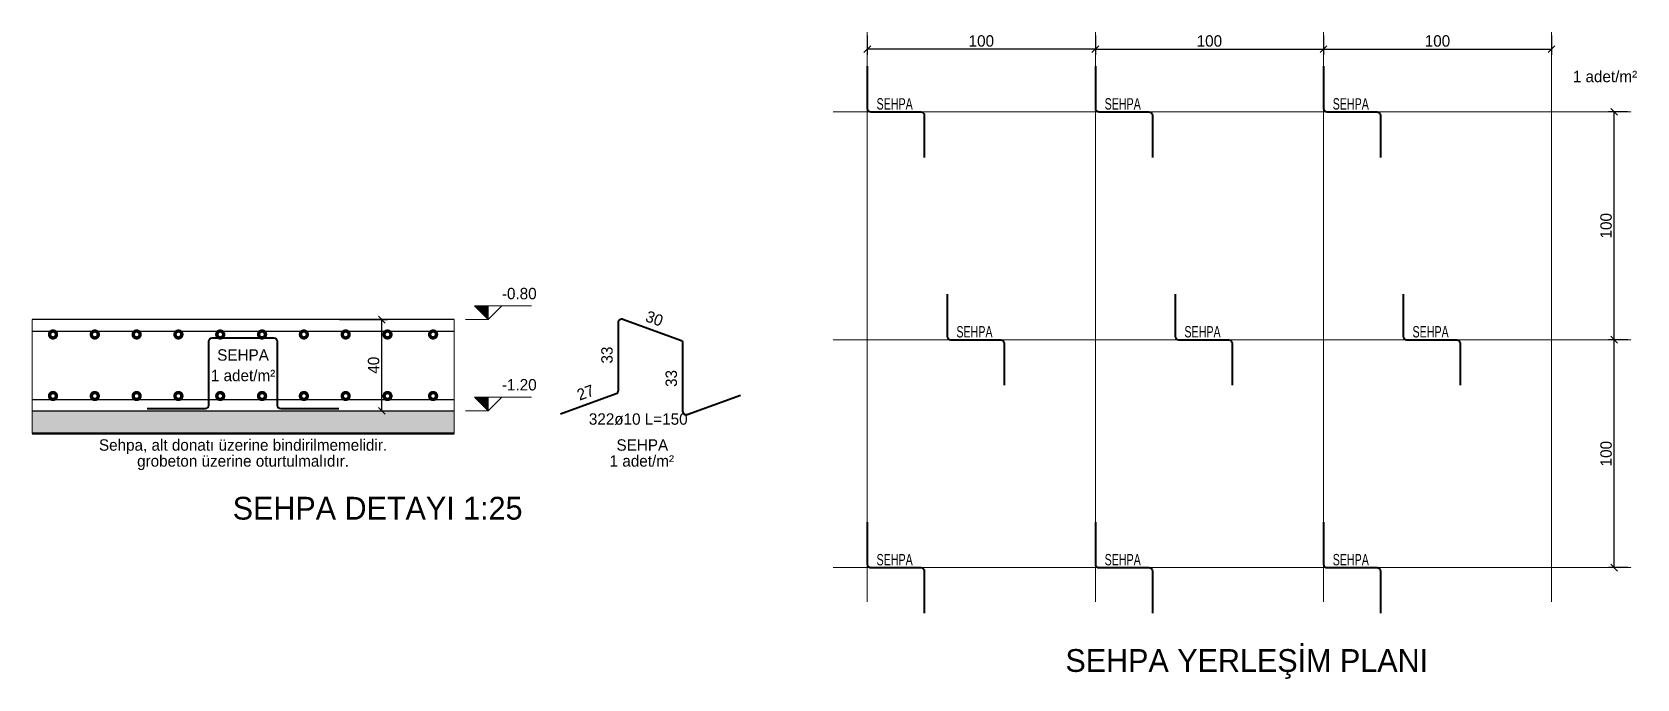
# Model space of a CAD drawing. Header units: millimetres. Extents: x 1498 to 2905, y 819 to 1387.
import ezdxf
from ezdxf.enums import TextEntityAlignment as Align

# ---------------------------------------------------------------- set-up
doc = ezdxf.new("R2010")
doc.units = ezdxf.units.MM
doc.linetypes.add('DASHED', pattern=[0.75, 0.5, -0.25])
for name, color, linetype, lineweight in [('AKS CIZGISI (BEYKENT)', 252, 'DASHED', 20), ('DONATI (BEYKENT)', 4, 'Continuous', 40), ('DONATI IZI (BEYKENT)', 252, 'Continuous', 25), ('DONATI YAZISI (BEYKENT)', 3, 'Continuous', 20), ('KESIT ISMI (BEYKENT)', 6, 'Continuous', 20), ('KESIT SINIRI (BEYKENT)', 241, 'DASHED', 20), ('KOT CIZGISI (BEYKENT)', 7, 'Continuous', 20), ('KOT YAZI (BEYKENT)', 7, 'Continuous', 20), ('OLCU (BEYKENT)', 14, 'Continuous', 20), ('TARAMA (BEYKENT)', 252, 'Continuous', 20), ('TEMEL (BEYKENT)', 2, 'Continuous', 30), ('YAZI (BEYKENT)', 140, 'Continuous', 20), ('ZEMIN (BEYKENT)', 43, 'Continuous', 50)]:
    doc.layers.add(name, color=color, linetype=linetype, lineweight=lineweight)
doc.styles.add('DONATI YAZISI (BEYKENT)', font='bahnschrift.ttf')
doc.styles.add('YAZI (BEYKENT)', font='bahnschrift.ttf')
doc.dimstyles.new('PLAN_OLCU_DONATI 25', dxfattribs={"dimtxt": 10, "dimasz": 3, "dimexe": 0.18, "dimexo": 3, "dimgap": 2, "dimtad": 1, "dimdec": 1, "dimlfac": 0.5, "dimrnd": 0.5, "dimzin": 12, "dimdsep": 46, "dimtxsty": 'YAZI (BEYKENT)', "dimtsz": 3, "dimcen": 0.09, "dimclrt": 7, "dimadec": 0, "dimazin": 0, "dimtfac": 1, "dimtdec": 1, "dimtix": 1, "dimtmove": 0, "dimatfit": 3, "dimfxl": 1, "dimtolj": 1, "dimtzin": 0, "dimarcsym": 0})

# ---------------------------------------------------------------- blocks, each defined once
blk = doc.blocks.new('*D3')
at = {"layer": 'Defpoints', "color": 0, "transparency": 16777216}
for p in [(1764.2, 1134.2), (1804.2, 1134.2), (1764.2, 1054.2)]:
    blk.add_point(p, dxfattribs=at)
at = {"layer": 'OLCU (BEYKENT)', "color": 0, "lineweight": -2, "transparency": 16777216}
for p, q in [((1767.2, 1134.2), (1809.2, 1134.2)), ((1807.2, 1131.2), (1801.2, 1137.2)), ((1804.2, 1054.2), (1804.2, 1134.2)), ((1807.2, 1051.2), (1801.2, 1057.2)), ((1767.2, 1054.2), (1809.2, 1054.2))]:
    blk.add_line(p, q, dxfattribs=at)
at = {"layer": 'OLCU (BEYKENT)', "color": 7, "transparency": 16777216, "insert": (1797.1, 1094.2), "char_height": 10, "attachment_point": 5, "rotation": 90, "style": 'YAZI (BEYKENT)'}
blk.add_mtext('\\A1;40', dxfattribs=at)
blk = doc.blocks.new('*D11')
at = {"layer": 'Defpoints', "color": 0, "transparency": 16777216}
for p in [(2230, 1386.6), (2430, 1386.6), (2230, 1371.6)]:
    blk.add_point(p, dxfattribs=at)
at = {"layer": 'OLCU (BEYKENT)', "color": 0, "lineweight": -2, "transparency": 16777216}
for p, q in [((2230, 1383.6), (2230, 1366.6)), ((2430, 1383.6), (2430, 1366.6)), ((2227, 1368.6), (2233, 1374.6)), ((2430, 1371.6), (2230, 1371.6)), ((2427, 1368.6), (2433, 1374.6))]:
    blk.add_line(p, q, dxfattribs=at)
at = {"layer": 'OLCU (BEYKENT)', "color": 7, "transparency": 16777216, "insert": (2330, 1378.7), "char_height": 10, "attachment_point": 5, "style": 'YAZI (BEYKENT)'}
blk.add_mtext('\\A1;100', dxfattribs=at)
blk = doc.blocks.new('*D12')
at = {"layer": 'Defpoints', "color": 0, "transparency": 16777216}
for p in [(2430, 1386.6), (2630, 1386.6), (2630, 1371.6)]:
    blk.add_point(p, dxfattribs=at)
at = {"layer": 'OLCU (BEYKENT)', "color": 0, "lineweight": -2, "transparency": 16777216}
for p, q in [((2430, 1383.6), (2430, 1366.6)), ((2630, 1383.6), (2630, 1366.6)), ((2427, 1368.6), (2433, 1374.6)), ((2430, 1371.6), (2630, 1371.6)), ((2627, 1368.6), (2633, 1374.6))]:
    blk.add_line(p, q, dxfattribs=at)
at = {"layer": 'OLCU (BEYKENT)', "color": 7, "transparency": 16777216, "insert": (2530, 1378.7), "char_height": 10, "attachment_point": 5, "style": 'YAZI (BEYKENT)'}
blk.add_mtext('\\A1;100', dxfattribs=at)
blk = doc.blocks.new('*D13')
at = {"layer": 'Defpoints', "color": 0, "transparency": 16777216}
for p in [(2630, 1386.6), (2830, 1386.6), (2830, 1371.6)]:
    blk.add_point(p, dxfattribs=at)
at = {"layer": 'OLCU (BEYKENT)', "color": 0, "lineweight": -2, "transparency": 16777216}
for p, q in [((2630, 1383.6), (2630, 1366.6)), ((2830, 1383.6), (2830, 1366.6)), ((2627, 1368.6), (2633, 1374.6)), ((2630, 1371.6), (2830, 1371.6)), ((2827, 1368.6), (2833, 1374.6))]:
    blk.add_line(p, q, dxfattribs=at)
at = {"layer": 'OLCU (BEYKENT)', "color": 7, "transparency": 16777216, "insert": (2730, 1378.7), "char_height": 10, "attachment_point": 5, "style": 'YAZI (BEYKENT)'}
blk.add_mtext('\\A1;100', dxfattribs=at)
blk = doc.blocks.new('*D14')
at = {"layer": 'Defpoints', "color": 0, "transparency": 16777216}
for p in [(2885, 1116.6), (2900, 1116.6), (2900, 916.6)]:
    blk.add_point(p, dxfattribs=at)
at = {"layer": 'OLCU (BEYKENT)', "color": 0, "lineweight": -2, "transparency": 16777216}
for p, q in [((2897, 1116.6), (2880, 1116.6)), ((2888, 1113.6), (2882, 1119.6)), ((2885, 916.6), (2885, 1116.6)), ((2897, 916.6), (2880, 916.6)), ((2888, 913.6), (2882, 919.6))]:
    blk.add_line(p, q, dxfattribs=at)
at = {"layer": 'OLCU (BEYKENT)', "color": 7, "transparency": 16777216, "insert": (2877.9, 1016.6), "char_height": 10, "attachment_point": 5, "rotation": 90, "style": 'YAZI (BEYKENT)'}
blk.add_mtext('\\A1;100', dxfattribs=at)
blk = doc.blocks.new('*D15')
at = {"layer": 'Defpoints', "color": 0, "transparency": 16777216}
for p in [(2885, 1316.6), (2900, 1316.6), (2900, 1116.6)]:
    blk.add_point(p, dxfattribs=at)
at = {"layer": 'OLCU (BEYKENT)', "color": 0, "lineweight": -2, "transparency": 16777216}
for p, q in [((2897, 1316.6), (2880, 1316.6)), ((2888, 1313.6), (2882, 1319.6)), ((2885, 1116.6), (2885, 1316.6)), ((2897, 1116.6), (2880, 1116.6)), ((2888, 1113.6), (2882, 1119.6))]:
    blk.add_line(p, q, dxfattribs=at)
at = {"layer": 'OLCU (BEYKENT)', "color": 7, "transparency": 16777216, "insert": (2877.9, 1216.6), "char_height": 10, "attachment_point": 5, "rotation": 90, "style": 'YAZI (BEYKENT)'}
blk.add_mtext('\\A1;100', dxfattribs=at)

msp = doc.modelspace()

# ---------------------------------------------------------------- hatches: boundary and pattern name
at = {"layer": 'KOT CIZGISI (BEYKENT)'}
for points in [[(1897.56, 1134.19), (1885.56, 1146.19), (1897.56, 1146.19)], [(1897.56, 1054.19), (1885.56, 1066.19), (1897.56, 1066.19)]]:
    msp.add_hatch(color=250, dxfattribs=at).paths.add_polyline_path(points, flags=16)
at = {"layer": 'TARAMA (BEYKENT)'}
h = msp.add_hatch(dxfattribs=at)
h.set_pattern_fill('AR-CONC', color=256, scale=0.05, style=0)
h.set_pattern_definition([(50, (1497.564, 1034.193), (9.10923, -0.79695), [0.9525, -10.4775]), (355, (1497.564, 1034.193), (-1.76217, 9.55284), [0.762, -8.38203]), (100.4514, (1498.323, 1034.127), (7.34706, 8.75589), [0.8095, -8.90451]), (46.1842, (1497.564, 1036.733), (13.55395, -2.1021), [1.42875, -15.71625]), (96.6356, (1498.694, 1036.558), (11.8702, 12.3713), [1.21425, -13.3568]), (351.184, (1497.564, 1036.733), (11.8702, 12.3713), [1.143, -12.573]), (21, (1498.834, 1036.098), (7.58072, -5.11326), [0.9525, -10.4775]), (326, (1498.834, 1036.098), (3.0901, 9.2094), [0.762, -8.382]), (71.4514, (1499.466, 1035.672), (10.67082, 4.09614), [0.8095, -8.9045]), (37.5, (1497.564, 1034.193), (0.15443, 4.227752), [0, -8.2804, 0, -8.509, 0, -8.41375]), (7.5, (1497.564, 1034.193), (3.340983, 5.00903), [0, -4.8514, 0, -8.0899, 0, -3.20675]), (327.5, (1494.732, 1034.193), (6.77953, -0.286437), [0, -3.175, 0, -9.906, 0, -13.1445]), (317.5, (1493.462, 1034.193), (7.40646, 1.27132), [0, -4.1275, 0, -6.5786, 0, -9.3345])])
h.paths.add_polyline_path([(1497.56, 1034.19), (1867.56, 1034.19), (1867.56, 1054.19), (1497.56, 1054.19)], flags=16)

# ---------------------------------------------------------------- linework, layer by layer
at = {"layer": 'AKS CIZGISI (BEYKENT)'}
for p, q in [((2229.99, 886.56), (2229.99, 1386.56)), ((2429.99, 886.56), (2429.99, 1386.56)), ((2629.99, 886.56), (2629.99, 1386.56)), ((2829.99, 886.56), (2829.99, 1386.56)), ((2199.99, 1316.56), (2899.99, 1316.56)), ((2199.99, 1116.56), (2899.99, 1116.56)), ((2199.99, 916.56), (2899.99, 916.56))]:
    msp.add_line(p, q, dxfattribs=at)
at = {"layer": 'DONATI (BEYKENT)'}
for points in [[(2229.99, 1356.56), (2229.99, 1319.56, 0.4142136), (2232.99, 1316.56), (2276.99, 1316.56, -0.4142136), (2279.99, 1313.56), (2279.99, 1276.56)], [(2429.99, 1356.56), (2429.99, 1319.56, 0.4142136), (2432.99, 1316.56), (2476.99, 1316.56, -0.4142136), (2479.99, 1313.56), (2479.99, 1276.56)], [(2629.99, 1356.56), (2629.99, 1319.56, 0.4142136), (2632.99, 1316.56), (2676.99, 1316.56, -0.4142136), (2679.99, 1313.56), (2679.99, 1276.56)], [(2299.99, 1156.56), (2299.99, 1119.56, 0.4142136), (2302.99, 1116.56), (2346.99, 1116.56, -0.4142136), (2349.99, 1113.56), (2349.99, 1076.56)], [(2499.99, 1156.56), (2499.99, 1119.56, 0.4142136), (2502.99, 1116.56), (2546.99, 1116.56, -0.4142136), (2549.99, 1113.56), (2549.99, 1076.56)], [(2699.99, 1156.56), (2699.99, 1119.56, 0.4142136), (2702.99, 1116.56), (2746.99, 1116.56, -0.4142136), (2749.99, 1113.56), (2749.99, 1076.56)], [(1960.95, 1051.62), (2009.72, 1069.37, 0.3152988), (2011.69, 1072.19), (2011.69, 1131.8, -0.5205671), (2015.72, 1134.62), (2066.1, 1116.28, -0.3152988), (2068.08, 1113.46), (2068.08, 1053.85, 0.5205671), (2072.1, 1051.03), (2118.82, 1068.03)], [(1598.56, 1056.19), (1649.56, 1056.19, 0.4142136), (1652.56, 1059.19), (1652.56, 1115.19, -0.4142136), (1655.56, 1118.19), (1709.56, 1118.19, -0.4142136), (1712.56, 1115.19), (1712.56, 1059.19, 0.4142136), (1715.56, 1056.19), (1766.56, 1056.19)], [(2229.99, 956.56), (2229.99, 919.56, 0.4142136), (2232.99, 916.56), (2276.99, 916.56, -0.4142136), (2279.99, 913.56), (2279.99, 876.56)], [(2429.99, 956.56), (2429.99, 919.56, 0.4142136), (2432.99, 916.56), (2476.99, 916.56, -0.4142136), (2479.99, 913.56), (2479.99, 876.56)], [(2629.99, 956.56), (2629.99, 919.56, 0.4142136), (2632.99, 916.56), (2676.99, 916.56, -0.4142136), (2679.99, 913.56), (2679.99, 876.56)]]:
    msp.add_lwpolyline(points, format="xyb", dxfattribs=at)
at = {"layer": 'DONATI IZI (BEYKENT)'}
for p, q in [((1497.56, 1124.19), (1867.56, 1124.19)), ((1497.56, 1064.19), (1867.56, 1064.19))]:
    msp.add_line(p, q, dxfattribs=at)
at = {"layer": 'DONATI IZI (BEYKENT)', "const_width": 6}
for points in [[(1514.4, 1121.19, 1), (1517.4, 1121.19, 1)], [(1551.06, 1121.19, 1), (1554.06, 1121.19, 1)], [(1587.73, 1121.19, 1), (1590.73, 1121.19, 1)], [(1624.4, 1121.19, 1), (1627.4, 1121.19, 1)], [(1661.06, 1121.19, 1), (1664.06, 1121.19, 1)], [(1697.73, 1121.19, 1), (1700.73, 1121.19, 1)], [(1734.4, 1121.19, 1), (1737.4, 1121.19, 1)], [(1771.06, 1121.19, 1), (1774.06, 1121.19, 1)], [(1807.73, 1121.19, 1), (1810.73, 1121.19, 1)], [(1847.73, 1121.19, 1), (1850.73, 1121.19, 1)], [(1514.4, 1067.19, 1), (1517.4, 1067.19, 1)], [(1551.06, 1067.19, 1), (1554.06, 1067.19, 1)], [(1587.73, 1067.19, 1), (1590.73, 1067.19, 1)], [(1624.4, 1067.19, 1), (1627.4, 1067.19, 1)], [(1661.06, 1067.19, 1), (1664.06, 1067.19, 1)], [(1697.73, 1067.19, 1), (1700.73, 1067.19, 1)], [(1734.4, 1067.19, 1), (1737.4, 1067.19, 1)], [(1771.06, 1067.19, 1), (1774.06, 1067.19, 1)], [(1807.73, 1067.19, 1), (1810.73, 1067.19, 1)], [(1847.73, 1067.19, 1), (1850.73, 1067.19, 1)]]:
    msp.add_lwpolyline(points, format="xyb", close=True, dxfattribs=at)
at = {"layer": 'KESIT SINIRI (BEYKENT)'}
for p, q in [((1497.56, 1034.19), (1497.56, 1134.19)), ((1867.56, 1034.19), (1867.56, 1134.19))]:
    msp.add_line(p, q, dxfattribs=at)
at = {"layer": 'KOT CIZGISI (BEYKENT)'}
for p, q in [((1885.56, 1146.19), (1909.56, 1146.19)), ((1897.56, 1134.19), (1909.56, 1146.19)), ((1909.56, 1146.19), (1897.56, 1146.19)), ((1909.56, 1146.19), (1935.56, 1146.19)), ((1877.56, 1134.19), (1897.56, 1134.19)), ((1885.56, 1066.19), (1909.56, 1066.19)), ((1897.56, 1054.19), (1909.56, 1066.19)), ((1909.56, 1066.19), (1897.56, 1066.19)), ((1909.56, 1066.19), (1935.56, 1066.19)), ((1877.56, 1054.19), (1897.56, 1054.19))]:
    msp.add_line(p, q, dxfattribs=at)
for points in [[(1897.56, 1134.19), (1885.56, 1146.19), (1897.56, 1146.19)], [(1897.56, 1054.19), (1885.56, 1066.19), (1897.56, 1066.19)]]:
    msp.add_lwpolyline(points, close=True, dxfattribs=at)
at = {"layer": 'TEMEL (BEYKENT)'}
for p, q in [((1867.56, 1134.19), (1497.56, 1134.19)), ((1497.56, 1054.19), (1867.56, 1054.19))]:
    msp.add_line(p, q, dxfattribs=at)
at = {"layer": 'ZEMIN (BEYKENT)'}
msp.add_line((1497.56, 1034.19), (1867.56, 1034.19), dxfattribs=at)

# ---------------------------------------------------------------- texts
at = {"layer": 'DONATI YAZISI (BEYKENT)', "style": 'DONATI YAZISI (BEYKENT)'}
for s, rotation, p in [('30', 340, (2043.31, 1135.22)), ('33', 90, (2001.69, 1103.09)), ('33', 90, (2058.08, 1082.56)), ('27', 20, (1982.9, 1070.25))]:
    msp.add_text(s, height=10, rotation=rotation, dxfattribs=at).set_placement(p, align=Align.MIDDLE_CENTER)
msp.add_text('322ø10 L=150', height=10, dxfattribs=at).set_placement((2029.12, 1046.99), align=Align.MIDDLE_CENTER)
at = {"layer": 'KESIT ISMI (BEYKENT)', "style": 'YAZI (BEYKENT)'}
for s, p in [('SEHPA DETAYI 1:25', (1800.56, 978.71)), (' SEHPA YERLEŞİM PLANI ', (2562.77, 845.07))]:
    msp.add_text(s, height=20, dxfattribs=at).set_placement(p, align=Align.TOP_CENTER)
at = {"layer": 'KOT YAZI (BEYKENT)', "style": 'YAZI (BEYKENT)'}
for s, p in [('-0.80', (1909.56, 1149.09)), ('-1.20', (1909.56, 1069.09))]:
    msp.add_text(s, height=10, dxfattribs=at).set_placement(p, align=Align.BOTTOM_LEFT)
at = {"layer": 'YAZI (BEYKENT)', "color": 7, "style": 'YAZI (BEYKENT)'}
msp.add_text('1 adet/m²', height=10, dxfattribs=at).set_placement((2876.92, 1347.59), align=Align.MIDDLE_CENTER)
at = {"layer": 'YAZI (BEYKENT)', "style": 'YAZI (BEYKENT)', "width": 0.7}
for p in [(2253.99, 1323.56), (2453.99, 1323.56), (2653.99, 1323.56), (2323.99, 1123.56), (2523.99, 1123.56), (2723.99, 1123.56), (2253.99, 923.56), (2453.99, 923.56), (2653.99, 923.56)]:
    msp.add_text('SEHPA', height=10, dxfattribs=at).set_placement(p, align=Align.MIDDLE_CENTER)
at = {"layer": 'YAZI (BEYKENT)', "style": 'YAZI (BEYKENT)'}
for s, p in [('SEHPA', (1682.56, 1103.19)), ('1 adet/m²', (1682.56, 1085.19)), ('Sehpa, alt donatı üzerine bindirilmemelidir.', (1682.56, 1024.19)), ('SEHPA', (2032.71, 1024.19)), ('grobeton üzerine oturtulmalıdır.', (1682.56, 1010.19)), ('1 adet/m²', (2032.26, 1010.19))]:
    msp.add_text(s, height=10, dxfattribs=at).set_placement(p, align=Align.MIDDLE_CENTER)

# ---------------------------------------------------------------- dimensions: what is measured, and where the dimension line sits
at = {"layer": 'OLCU (BEYKENT)'}
for base, p1, p2, picture, middle in [((2229.99, 1371.56), (2429.99, 1386.56), (2229.99, 1386.56), '*D11', (2329.99, 1378.66)), ((2629.99, 1371.56), (2429.99, 1386.56), (2629.99, 1386.56), '*D12', (2529.99, 1378.66)), ((2829.99, 1371.56), (2629.99, 1386.56), (2829.99, 1386.56), '*D13', (2729.99, 1378.66))]:
    dim = msp.add_linear_dim(base=base, p1=p1, p2=p2, dimstyle='PLAN_OLCU_DONATI 25', override={"dimexe": 5}, dxfattribs=at)
    dim.commit()
    dim.dimension.update_dxf_attribs({"geometry": picture, "text_midpoint": middle})
for base, p1, p2, override, picture, middle in [((2884.99, 1316.56), (2899.99, 1116.56), (2899.99, 1316.56), {"dimexe": 5}, '*D15', (2877.88, 1216.56)), ((1804.2, 1134.19), (1764.2, 1054.19), (1764.2, 1134.19), {"dimexe": 5, "dimse1": 0, "dimse2": 0, "dimfxlon": 0}, '*D3', (1797.09, 1094.19)), ((2884.99, 1116.56), (2899.99, 916.56), (2899.99, 1116.56), {"dimexe": 5}, '*D14', (2877.88, 1016.56))]:
    dim = msp.add_linear_dim(base=base, p1=p1, p2=p2, angle=90, dimstyle='PLAN_OLCU_DONATI 25', override=override, dxfattribs=at)
    dim.commit()
    dim.dimension.update_dxf_attribs({"geometry": picture, "text_midpoint": middle})

doc.saveas('drawing.dxf')
